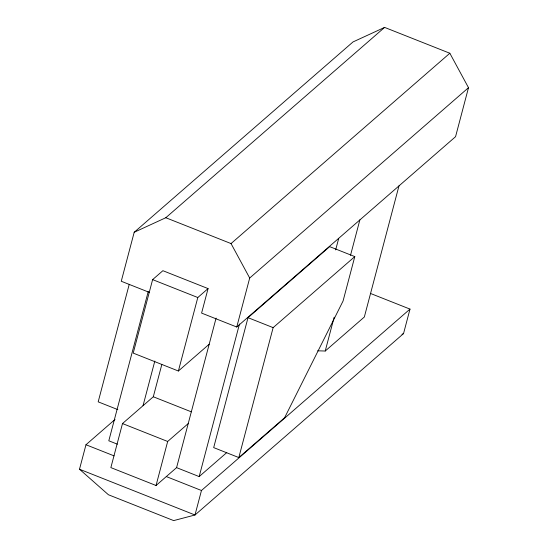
<?xml version="1.0" encoding="UTF-8"?>
<svg xmlns="http://www.w3.org/2000/svg" width="548" height="548" viewBox="0 0 548 548"><rect width="100%" height="100%" fill="white"/><g stroke="black" fill="none" stroke-linecap="round" stroke-linejoin="round"><path stroke-width="0.82" d="M209.192 344.213L178.388 371.01L133.205 353.104L152.618 279.624L162.886 270.691L208.069 288.591L201.596 313.086L236.75 327.019L455.559 136.685L468.499 87.694L449.84 53.245L384.607 27.4L353.008 41.936L134.198 232.27L121.259 281.254L149.405 292.406M370.448 293.433L410 309.099L403.534 333.595L194.992 514.997L173.661 520.6L108.429 494.755L79.501 469.232L85.974 444.743L115.025 419.467M129.239 284.323L98.188 401.842L117.827 409.623M148.255 291.468L108.805 440.784L117.375 444.181M161.824 364.516L153.303 396.773L122.499 423.563L110.86 467.602L156.043 485.501L176.579 467.636L216.09 318.087M143.035 405.698L154.831 361.043M178.388 371.01L197.801 297.523L208.069 288.591M156.043 485.501L167.674 441.469L188.211 423.604M236.75 327.019L249.696 278.028L468.499 87.694M176.579 467.636L199.171 476.589L239.49 323.971M410 309.099L201.465 490.501L194.992 514.997L79.501 469.232M248.018 317.669L213.686 447.606L238.818 457.559L284.611 417.727L343.069 300.996L354.796 256.601L329.67 246.641L248.018 317.669L273.144 327.629L354.796 256.601M238.818 457.559L273.144 327.629M335.664 249.915L338.719 238.332M317.641 350.809L325.224 351.028L334.164 317.203M350.508 255.334L359.878 219.858M398.992 185.841L364.331 317.011L325.224 351.028M134.198 232.27L165.804 217.727L384.607 27.4M165.804 217.727L231.037 243.572L449.84 53.245M199.171 476.589L226.756 452.593M401.985 334.307L403.534 333.595M152.618 279.624L197.801 297.523M153.303 396.773L191.348 411.843M122.499 423.563L167.674 441.469M85.974 444.743L114.1 455.881M166.311 476.568L201.465 490.501M231.037 243.572L249.696 278.028"/></g></svg>
